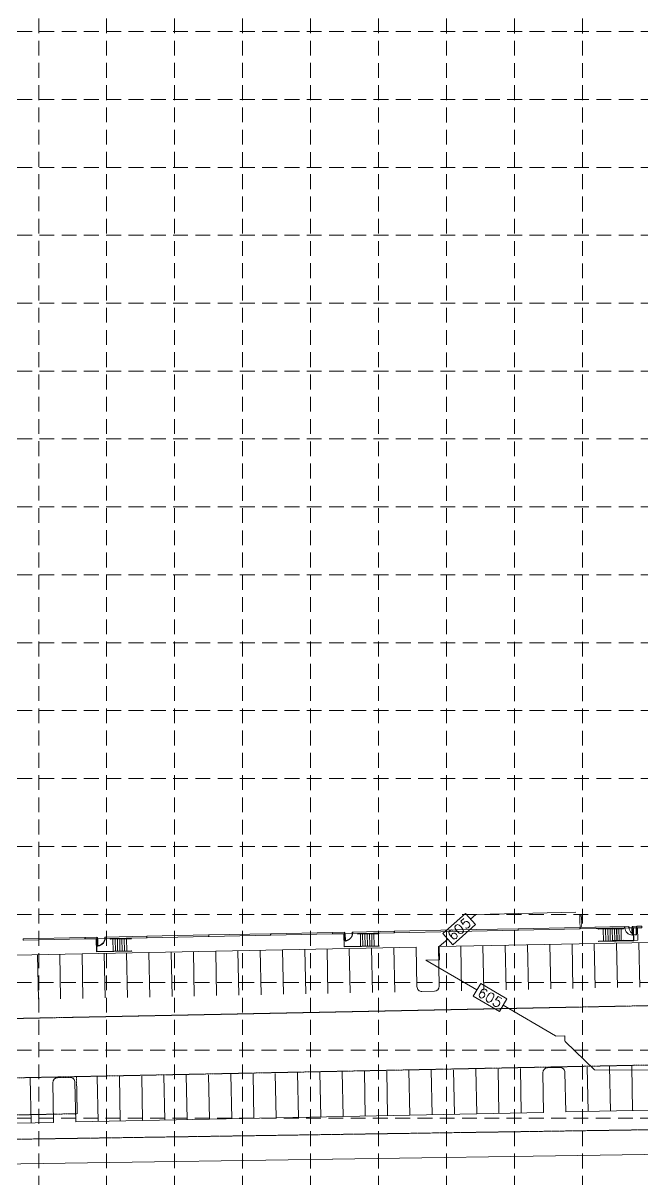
# Model space of a CAD drawing. Extents: x 2140663 to 2528301, y 336313 to 7007653.
# Drawn here: x 2527744.4 to 2527994.3, y 7006144.7 to 7006612.1 of the extents above; entities that cross this region are included whole.
import ezdxf

# ---------------------------------------------------------------- set-up
doc = ezdxf.new("R2010")
doc.units = 0
doc.header["$MEASUREMENT"] = 0
for name, pattern in [('HIDDEN', [0.375, 0.25, -0.125]), ('PHANTOM2', [1.25, 0.625, -0.125, 0.125, -0.125, 0.125, -0.125]), ('xdrc002ar$0$HIDDEN2', [0.1875, 0.125, -0.0625]), ('xdrc002pt$0$HIDDEN2', [0.1875, 0.125, -0.0625])]:
    doc.linetypes.add(name, pattern=pattern)
for name, color, linetype in [('1 PROPOSED CONTOURS', 43, 'Continuous'), ('GRID', 254, 'HIDDEN'), ('xdrc002ar$0$BASE1$0$ADO', 8, 'Continuous'), ('xdrc002ar$0$BASE1$0$AFLHR', 7, 'Continuous'), ('xdrc002ar$0$BASE1$0$AFLST', 1, 'Continuous'), ('xdrc002ar$0$BASE1$0$awa', 7, 'Continuous'), ('xdrc002ar$0$BASE1$0$awaWING', 1, 'xdrc002ar$0$HIDDEN2'), ('xdrc002ar$0$xdrc002ar$0$C-PKNG-FACE-N', 1, 'Continuous'), ('xdrc002ar$0$xdrc002ar$0$C-PKNG-STRP-N', 6, 'Continuous'), ('xdrc002ar$0$XR3$0$BASE1$0$ADO', 3, 'Continuous'), ('xdrc002ar$0$XR3$0$BASE1$0$AFLHR', 2, 'Continuous'), ('xdrc002ar$0$XR3$0$BASE1$0$AFLST', 2, 'Continuous'), ('xdrc002ar$0$XR3$0$BASE1$0$awa', 4, 'Continuous'), ('xdrc002bs$0$C-WATR-PIPE-E', 12, 'Continuous'), ('xdrc002pt$0$V-ESMT-ACCS-N', 2, 'xdrc002pt$0$HIDDEN2'), ('xdrc002pt$0$v-prop-line', 3, 'PHANTOM2')]:
    doc.layers.add(name, color=color, linetype=linetype)
doc.styles.get("Standard").update_dxf_attribs({"font": 'ARIAL.TTF'})

# ---------------------------------------------------------------- blocks, each defined once
blk = doc.blocks.new('xdrc002ar$0$XR3$0$A$C548F7B79')
at = {"layer": 'xdrc002ar$0$XR3$0$BASE1$0$awa', "lineweight": 0}
for p, q in [((0.7544716922566295, 299.2499386370182), (-1.88872218132019e-05, 298.4999518254772)), ((-1.88867561519146e-05, 0.7499248990789056), (-1.88872218132019e-05, 298.4999518254772)), ((0.7544716922566295, 299.2499386370182), (7.249981112778187, 299.2499386370182)), ((7.249981112312526, -6.191246211528778e-05), (7.249981112778187, 299.2499386370182)), ((0.7544716922566295, -6.191246211528778e-05), (-1.88872218132019e-05, 0.7499248990789056)), ((0.7544716922566295, -6.191246211528778e-05), (7.249981112778187, -6.191246211528778e-05))]:
    blk.add_line(p, q, dxfattribs=at)
blk = doc.blocks.new('xdrc002ar$0$A$C548F7B79')
at = {"layer": 'xdrc002ar$0$BASE1$0$awa', "lineweight": 0}
for p, q in [((0.7544716922566295, 299.2499386370182), (-1.88872218132019e-05, 298.4999518254772)), ((-1.88867561519146e-05, 0.7499248990789056), (-1.88872218132019e-05, 298.4999518254772)), ((0.7544716922566295, 299.2499386370182), (7.249981112778187, 299.2499386370182)), ((7.249981112312526, -6.191246211528778e-05), (7.249981112778187, 299.2499386370182)), ((0.7544716922566295, -6.191246211528778e-05), (-1.88872218132019e-05, 0.7499248990789056)), ((0.7544716922566295, -6.191246211528778e-05), (7.249981112778187, -6.191246211528778e-05))]:
    blk.add_line(p, q, dxfattribs=at)
blk = doc.blocks.new('xdrc002ar$0$BASE1$0$36D')
at = {"layer": 'xdrc002ar$0$BASE1$0$ADO'}
blk.add_lwpolyline([(-1.75, 1.000444171950221e-11), (0, 1.000444171950221e-11), (0, -35.99999999999), (-1.75, -35.99999999999)], close=True, dxfattribs=at)
blk.add_arc((0, 1.000444171950221e-11), 36, 180, 270, dxfattribs=at)
blk = doc.blocks.new('xdrc002ar$0$XR3$0$BASE1$0$36D')
at = {"layer": 'xdrc002ar$0$XR3$0$BASE1$0$ADO'}
blk.add_lwpolyline([(-1.75, 1.000444171950221e-11), (0, 1.000444171950221e-11), (0, -35.99999999999), (-1.75, -35.99999999999)], close=True, dxfattribs=at)
blk.add_arc((0, 1.000444171950221e-11), 36, 180, 270, dxfattribs=at)

msp = doc.modelspace()

# ---------------------------------------------------------------- linework, layer by layer
at = {"layer": '1 PROPOSED CONTOURS', "color": 43, "linetype": 'Continuous', "lineweight": 0, "extrusion": (-0.662034234048156, 0.7494735972322651, 0)}
for points, elevation in [([(-6532978.03094598, 605.0000000000005), (-6532990.316660265, 605.0000000000005)], 3577429.235506441), ([(-6532990.316660267, 605.0000000000005), (-6532978.030945982, 605.0000000000005)], 3577423.235506442)]:
    msp.add_lwpolyline(points, dxfattribs=dict(at, elevation=elevation))
at = {"layer": '1 PROPOSED CONTOURS', "color": 43, "linetype": 'Continuous', "lineweight": 0, "extrusion": (0.7494735971727712, 0.6620342341155075, 0)}
for points, elevation in [([(3577429.234919351, 605), (3577423.234919352, 605)], 6532990.316981753), ([(3577423.234919353, 605), (3577429.234919353, 605)], 6532978.031267466)]:
    msp.add_lwpolyline(points, dxfattribs=dict(at, elevation=elevation))
at = {"layer": '1 PROPOSED CONTOURS', "color": 43, "lineweight": 0, "elevation": 605}
for points in [[(2527925.11562364, 7006249.749892292), (2527927.199449242, 7006251.590602746)], [(2527959.43680845, 7006202.452565289), (2527959.449324482, 7006202.542837892)], [(2527963.25760379, 7006200.519724191), (2527963.226356803, 7006202.529049999)], [(2528015.424973465, 7006188.702159228), (2527975.146725817, 7006188.743567374)]]:
    msp.add_lwpolyline(points, dxfattribs=at)
at = {"layer": '1 PROPOSED CONTOURS', "color": 43, "lineweight": 0, "extrusion": (0.02277288162837379, -0.9997406643036685, 0), "elevation": -6946866.432589621}
msp.add_lwpolyline([(2686824.1558201, 605.0000000000005), (2686864.569995821, 605.0000000000005)], dxfattribs=at)
at = {"layer": '1 PROPOSED CONTOURS', "color": 43, "lineweight": 0, "extrusion": (0.6620342340092732, -0.7494735972666114, 0), "elevation": -3577426.235845372}
msp.add_lwpolyline([(6532973.458257409, 605), (6532978.030760384, 605)], dxfattribs=at)
at = {"layer": '1 PROPOSED CONTOURS', "color": 43, "lineweight": 0, "extrusion": (0.999832631553935, 0.01829505069502033, 0), "elevation": 2655668.878221571}
msp.add_lwpolyline([(6958812.389505836, 605), (6958817.678920459, 605)], dxfattribs=at)
at = {"layer": '1 PROPOSED CONTOURS', "color": 43, "lineweight": 0, "extrusion": (0.02219968341666507, -0.9997535566609403, 0), "elevation": -6948387.802189321}
msp.add_lwpolyline([(2682820.176857501, 605.0000000000005), (2682825.751606177, 605.0000000000005)], dxfattribs=at)
at = {"layer": '1 PROPOSED CONTOURS', "color": 43, "lineweight": 0, "extrusion": (0.5043755687550696, 0.863484386450039, 0), "elevation": 7324787.48908987}
msp.add_lwpolyline([(1350940.661940929, 605.0000000000005), (1350964.614873226, 605.0000000000005)], dxfattribs=at)
at = {"layer": '1 PROPOSED CONTOURS', "color": 43, "linetype": 'Continuous', "lineweight": 0, "extrusion": (0.8634843864634107, -0.5043755687321771, 0)}
for points, elevation in [([(7324784.489125684, 605), (7324790.489125684, 605)], -1350940.661746736), ([(7324790.489125683, 605), (7324784.489125684, 605)], -1350928.37603245)]:
    msp.add_lwpolyline(points, dxfattribs=dict(at, elevation=elevation))
at = {"layer": '1 PROPOSED CONTOURS', "color": 43, "linetype": 'Continuous', "lineweight": 0, "extrusion": (0.5043755687671283, 0.8634843864429952, 0)}
for points, elevation in [([(1350940.66204322, 605), (1350928.376328935, 605)], 7324790.489071001), ([(1350928.376328935, 605), (1350940.66204322, 605)], 7324784.489071001)]:
    msp.add_lwpolyline(points, dxfattribs=dict(at, elevation=elevation))
at = {"layer": '1 PROPOSED CONTOURS', "color": 43, "lineweight": 0, "extrusion": (-0.5043755687587718, -0.8634843864478764, 0), "elevation": -7324787.489084077}
msp.add_lwpolyline([(-1350903.878317953, 605), (-1350928.376258048, 605)], dxfattribs=at)
at = {"layer": '1 PROPOSED CONTOURS', "color": 43, "lineweight": 0, "extrusion": (0.02017895785059249, -0.9997963841003148, 0), "elevation": -6953764.291426169}
msp.add_lwpolyline([(2668826.358376512, 605.0000000000005), (2668822.56805639, 605.0000000000005)], dxfattribs=at)
at = {"layer": '1 PROPOSED CONTOURS', "color": 43, "lineweight": 0, "extrusion": (0.9982701121711969, 0.05879441423898969, 0), "elevation": 2935515.620330888}
msp.add_lwpolyline([(6845450.200156532, 605), (6845450.459770462, 605)], dxfattribs=at)
at = {"layer": '1 PROPOSED CONTOURS', "color": 43, "lineweight": 0, "extrusion": (-0.6962376699047058, -0.71781133106525, 0), "elevation": -6789193.193447858}
msp.add_lwpolyline([(-3063363.320762797, 605), (-3063379.86251641, 605)], dxfattribs=at)
at = {"layer": 'GRID', "color": 253, "linetype": 'HIDDEN', "lineweight": 0, "ltscale": 24}
for p, q in [((2527750.639346582, 7006031.955809309), (2527750.639346582, 7007624.562990395)), ((2527778.09681865, 7006031.951492419), (2527778.09681865, 7007624.562990395)), ((2527805.554290721, 7006031.947175532), (2527805.554290721, 7007624.562990395)), ((2527833.011762789, 7006031.94285864), (2527833.011762789, 7007624.562990395)), ((2527860.46923486, 7006031.938541753), (2527860.46923486, 7007624.562990395)), ((2527887.926706931, 7006031.934224866), (2527887.926706931, 7007624.562990395)), ((2527915.384178999, 7006031.929907975), (2527915.384178999, 7007624.562990395)), ((2527942.84165107, 7006031.925591088), (2527942.84165107, 7007624.562990395)), ((2527970.299123141, 7006031.921274197), (2527970.299123141, 7007624.562990395)), ((2527228.947377252, 7006608.636523809), (2528272.331315909, 7006608.636523809)), ((2527228.947377252, 7006581.179051737), (2528272.331315909, 7006581.179051737)), ((2527228.947377252, 7006553.721579668), (2528272.331315909, 7006553.721579668)), ((2527228.947377252, 7006526.2641076), (2528272.331315909, 7006526.2641076)), ((2527228.947377252, 7006498.806635527), (2528272.331315909, 7006498.806635527)), ((2527228.947377252, 7006471.349163459), (2528272.331315909, 7006471.349163459)), ((2527228.947377252, 7006443.891691389), (2528272.331315909, 7006443.891691389)), ((2527228.947377252, 7006416.434219318), (2528272.331315909, 7006416.434219318)), ((2527228.947377252, 7006388.976747248), (2528272.331315909, 7006388.976747248)), ((2527228.947377252, 7006361.51927518), (2528272.331315909, 7006361.51927518)), ((2527228.947377252, 7006334.061803108), (2528272.331315909, 7006334.061803108)), ((2527228.947377252, 7006306.604331039), (2528272.331315909, 7006306.604331039)), ((2527228.947377252, 7006279.146858971), (2528272.331315909, 7006279.146858971)), ((2527228.686696025, 7006251.597585191), (2528272.070634682, 7006251.597585191)), ((2527228.686696025, 7006224.140113123), (2528272.070634682, 7006224.140113123)), ((2527228.686696025, 7006196.682641054), (2528272.070634682, 7006196.682641054)), ((2527228.686696025, 7006169.225168982), (2528272.070634682, 7006169.225168982))]:
    msp.add_line(p, q, dxfattribs=at)
at = {"layer": 'xdrc002ar$0$BASE1$0$ADO', "color": 7, "lineweight": 0}
for p, q in [((2527989.143442857, 7006246.662693257), (2527988.976810592, 7006246.659310411)), ((2527988.976810592, 7006246.659310411), (2527988.984844851, 7006246.26355878)), ((2527988.984844851, 7006246.26355878), (2527989.151477116, 7006246.266941626)), ((2527989.151477116, 7006246.266941626), (2527989.143442857, 7006246.662693257)), ((2527992.309455902, 7006246.72696733), (2527992.142823637, 7006246.723584484)), ((2527992.142823637, 7006246.723584484), (2527992.150857896, 7006246.327832853)), ((2527992.150857896, 7006246.327832853), (2527992.317490161, 7006246.331215699)), ((2527992.317490161, 7006246.331215699), (2527992.309455902, 7006246.72696733))]:
    msp.add_line(p, q, dxfattribs=at)
for points in [[(2527992.005054662, 7006246.324872863), (2527992.150857896, 7006246.327832853), (2527992.211749136, 7006243.328452053), (2527992.065945903, 7006243.325492062)], [(2527774.355184221, 7006242.302219536), (2527774.36321848, 7006241.906467905), (2527774.196586214, 7006241.903085059), (2527774.188551955, 7006242.298836689)], [(2527777.521197265, 7006242.36649361), (2527777.529231524, 7006241.970741978), (2527777.362599259, 7006241.967359132), (2527777.354564999, 7006242.363110763)], [(2527874.334543525, 7006244.331927176), (2527874.342577784, 7006243.936175545), (2527874.175945519, 7006243.932792698), (2527874.167911259, 7006244.32854433)], [(2527877.50055657, 7006244.396201249), (2527877.508590829, 7006244.000449618), (2527877.341958563, 7006243.997066773), (2527877.333924304, 7006244.392818403)]]:
    msp.add_lwpolyline(points, close=True, dxfattribs=at)
msp.add_arc((2527992.150857896, 7006246.327832853), 2.999998821975811, 181.163017357427, 271.163017357427, dxfattribs=at)
at = {"layer": 'xdrc002ar$0$BASE1$0$AFLHR', "color": 7, "lineweight": 0}
for p, q in [((2527982.1371672, 7006245.874490839), (2527986.9070158, 7006245.971324806)), ((2527982.139704335, 7006245.749516641), (2527986.909552935, 7006245.846350607)), ((2527985.907222208, 7006245.95102773), (2527985.904262218, 7006246.096830962)), ((2527986.003210463, 7006241.222837197), (2527985.909759342, 7006245.826053531)), ((2527988.92447203, 7006246.158145047), (2527992.007168942, 7006246.220727697)), ((2527992.712696284, 7006241.234022548), (2527992.611210904, 7006246.232990514)), ((2527774.136213394, 7006241.797671326), (2527774.365332759, 7006241.80232274)), ((2527777.593832903, 7006241.867865379), (2527774.511135991, 7006241.80528273)), ((2527874.115572698, 7006243.827378966), (2527874.344692063, 7006243.832030379)), ((2527877.573192207, 7006243.897573019), (2527874.490495295, 7006243.834990368)), ((2527982.233152338, 7006241.146300243), (2527987.003007065, 7006241.243134335)), ((2527982.235689472, 7006241.021326043), (2527992.712696284, 7006241.234022548))]:
    msp.add_line(p, q, dxfattribs=at)
for centre, radius, start, end in [((2527982.138435768, 7006245.81200374), 0.06249997500000001, 91.16301711377088, 271.1630171137709), ((2527986.908284368, 7006245.908837707), 0.06249997500000001, 271.1630171137709, 91.16301711377088), ((2527982.234424022, 7006241.083813207), 0.0624999750776102, 91.16301711377088, 271.1630171137709), ((2527987.004272623, 7006241.180647173), 0.0624999750776102, 271.1630171137709, 91.16301711377088)]:
    msp.add_arc(centre, radius, start, end, dxfattribs=at)
at = {"layer": 'xdrc002ar$0$BASE1$0$AFLST', "color": 7, "lineweight": 0}
for p, q in [((2527984.071307297, 7006246.059619658), (2527984.074267287, 7006245.913816424)), ((2527984.071307297, 7006246.059619658), (2527984.074267287, 7006245.913816424)), ((2527984.071307297, 7006246.059619658), (2527984.074267287, 7006245.913816424)), ((2527984.071307297, 7006246.059619658), (2527984.074267287, 7006245.913816424)), ((2527984.076804422, 7006245.788842225), (2527984.170255542, 7006241.18562589)), ((2527984.076804422, 7006245.788842225), (2527984.170255542, 7006241.18562589)), ((2527984.076804422, 7006245.788842225), (2527984.170255542, 7006241.18562589)), ((2527984.076804422, 7006245.788842225), (2527984.170255542, 7006241.18562589)), ((2527984.987784757, 7006246.078225311), (2527984.990744748, 7006245.932422077)), ((2527984.987784757, 7006246.07822531), (2527984.990744748, 7006245.932422077)), ((2527984.993281882, 7006245.807447878), (2527985.086733002, 7006241.204231543)), ((2527984.993281882, 7006245.807447878), (2527985.086733002, 7006241.204231543))]:
    msp.add_line(p, q, dxfattribs=at)
at = {"layer": 'xdrc002ar$0$BASE1$0$awa', "color": 7, "lineweight": 0}
for p, q in [((2527969.343330116, 7006246.364913984), (2527988.974696313, 7006246.763455575)), ((2527969.343330116, 7006246.364913984), (2527969.354316748, 7006245.823734353)), ((2527969.354316748, 7006245.823734353), (2527969.418080033, 7006245.762140588)), ((2527969.418080033, 7006245.762140588), (2527988.924472029, 7006246.158145045)), ((2527988.92447203, 7006246.158145047), (2527988.985690562, 7006246.221900713)), ((2527988.985690562, 7006246.221900713), (2527988.974696313, 7006246.763455576)), ((2527992.382091539, 7006246.228339101), (2527992.152972174, 7006246.223687688)), ((2527992.307341623, 7006246.831112495), (2527994.275685028, 7006246.871072358)), ((2527992.318335873, 7006246.289557633), (2527992.307341623, 7006246.831112496)), ((2527992.382091539, 7006246.228339101), (2527992.318335873, 7006246.289557633)), ((2527992.382091539, 7006246.228339101), (2527994.225460745, 7006246.265761828)), ((2527994.28667166, 7006246.329892738), (2527994.225460745, 7006246.265761828)), ((2527994.275685028, 7006246.871072358), (2527994.28667166, 7006246.329892738)), ((2527774.186437677, 7006242.402981856), (2527769.384611507, 7006242.305498704)), ((2527769.384611507, 7006242.305498704), (2527769.395598138, 7006241.764319085)), ((2527769.395598138, 7006241.764319085), (2527769.459361424, 7006241.702725308)), ((2527774.136213393, 7006241.797671326), (2527769.459361424, 7006241.702725308)), ((2527774.136213394, 7006241.797671326), (2527774.197431926, 7006241.861426993)), ((2527774.197431926, 7006241.861426993), (2527774.186437677, 7006242.402981856)), ((2527794.31696642, 7006242.811657079), (2527777.519082987, 7006242.470638775)), ((2527777.530077235, 7006241.929083913), (2527777.519082987, 7006242.470638775)), ((2527777.593832903, 7006241.867865379), (2527777.530077235, 7006241.929083913)), ((2527794.266742137, 7006242.206346548), (2527777.593832903, 7006241.867865379)), ((2527794.327953051, 7006242.270477449), (2527794.266742137, 7006242.206346548)), ((2527794.31696642, 7006242.811657079), (2527794.327953051, 7006242.270477449)), ((2527874.16579698, 7006244.432689495), (2527869.363970811, 7006244.335206345)), ((2527869.363970811, 7006244.335206345), (2527869.374957443, 7006243.794026724)), ((2527869.374957443, 7006243.794026724), (2527869.438720728, 7006243.732432948)), ((2527874.115572697, 7006243.827378965), (2527869.438720728, 7006243.732432948)), ((2527874.115572698, 7006243.827378966), (2527874.17679123, 7006243.891134633)), ((2527874.17679123, 7006243.891134633), (2527874.16579698, 7006244.432689495)), ((2527894.296325724, 7006244.841364718), (2527877.498442291, 7006244.500346416)), ((2527877.50943654, 7006243.958791552), (2527877.498442291, 7006244.500346416)), ((2527877.573192207, 7006243.897573019), (2527877.50943654, 7006243.958791552)), ((2527894.246101441, 7006244.236054188), (2527877.573192207, 7006243.897573019)), ((2527894.307312355, 7006244.300185087), (2527894.246101441, 7006244.236054188)), ((2527894.296325724, 7006244.841364718), (2527894.307312355, 7006244.300185087))]:
    msp.add_line(p, q, dxfattribs=at)
at = {"layer": 'xdrc002ar$0$BASE1$0$awaWING', "color": 7, "lineweight": 0, "ltscale": 0.5}
for p, q in [((2527969.303094018, 7006251.427641169), (2527969.241875121, 7006251.363885856)), ((2527969.340795252, 7006246.48989152), (2527969.241875121, 7006251.363885856)), ((2527969.303094018, 7006251.427641169), (2527969.844648947, 7006251.438632296)), ((2527969.946105487, 7006246.439663745), (2527969.844648947, 7006251.438632296)), ((2527969.340795252, 7006246.48989152), (2527969.404550561, 7006246.428672619)), ((2527969.946105487, 7006246.439663745), (2527969.404550561, 7006246.428672619))]:
    msp.add_line(p, q, dxfattribs=at)
at = {"layer": 'xdrc002ar$0$xdrc002ar$0$C-PKNG-FACE-N', "color": 7, "linetype": 'Continuous', "lineweight": 0}
for p, q in [((2527912.122599295, 7006238.597477191), (2528110.081724297, 7006242.616614572)), ((2527741.15790043, 7006235.126403999), (2527903.12445725, 7006238.414789128)), ((2527903.449236028, 7006222.418092158), (2527903.12445725, 7006238.414789128)), ((2527912.447378074, 7006222.600780221), (2527912.122599295, 7006238.597477191)), ((2527905.489420496, 7006220.459102384), (2527910.4883883, 7006220.560595753)), ((2527956.219997894, 7006189.590213932), (2527961.218965697, 7006189.691707301)), ((2527758.260872891, 7006185.571076551), (2527763.259840694, 7006185.67256992)), ((2527954.26100812, 7006187.550029464), (2527954.585786898, 7006171.553332496)), ((2527963.259150165, 7006187.732717527), (2527963.583928943, 7006171.736020557)), ((2527756.301883117, 7006183.530892083), (2527756.626661896, 7006167.534195114)), ((2527765.300025163, 7006183.713580146), (2527765.624803941, 7006167.716883177)), ((2527963.583928943, 7006171.736020557), (2528161.543053945, 7006175.755157938)), ((2527765.624803941, 7006167.716883177), (2527954.585786898, 7006171.553332496)), ((2527567.66567894, 7006163.697745795), (2527756.626661896, 7006167.534195114))]:
    msp.add_line(p, q, dxfattribs=at)
for centre, start, end in [((2527905.448823149, 7006222.458689506), 181.1631084898884, 271.1631088099875), ((2527910.447790952, 7006222.560182874), 271.1631088099875, 1.163108489888423), ((2527956.260595241, 7006187.590626811), 91.16310880998755, 181.1631084898884), ((2527961.259563044, 7006187.69212018), 1.163108489888423, 91.16310880998755), ((2527758.301470239, 7006183.571489432), 91.16310880998755, 181.1631084898884), ((2527763.300438042, 7006183.672982798), 1.163108489888423, 91.16310880998755)]:
    msp.add_arc(centre, 1.9999992, start, end, dxfattribs=at)
at = {"layer": 'xdrc002ar$0$xdrc002ar$0$C-PKNG-STRP-N', "color": 7, "linetype": 'Continuous', "lineweight": 0}
for p, q in [((2527768.517702693, 7006217.678184095), (2527768.152326567, 7006235.674468188)), ((2527777.515844738, 7006217.860872159), (2527777.150468613, 7006235.85715625)), ((2527786.513986783, 7006218.043560221), (2527786.148610658, 7006236.039844313)), ((2527795.512128829, 7006218.226248284), (2527795.146752703, 7006236.222532375)), ((2527804.510270875, 7006218.408936346), (2527804.144894749, 7006236.405220439)), ((2527813.50841292, 7006218.591624409), (2527813.143036794, 7006236.5879085)), ((2527822.506554965, 7006218.774312473), (2527822.14117884, 7006236.770596564)), ((2527831.504697011, 7006218.957000535), (2527831.139320886, 7006236.953284625)), ((2527840.502839057, 7006219.139688598), (2527840.137462931, 7006237.135972689)), ((2527849.500981102, 7006219.32237666), (2527849.135604977, 7006237.318660752)), ((2527858.499123148, 7006219.505064723), (2527858.133747023, 7006237.501348814)), ((2527867.497265193, 7006219.687752785), (2527867.131889068, 7006237.684036877)), ((2527876.495407239, 7006219.870440849), (2527876.130031114, 7006237.866724939)), ((2527885.493549285, 7006220.053128912), (2527885.128173159, 7006238.049413002)), ((2527894.49169133, 7006220.235816974), (2527894.126315204, 7006238.232101066)), ((2527921.486117466, 7006220.783881162), (2527921.120741341, 7006238.780165253)), ((2527930.484259512, 7006220.966569226), (2527930.118883387, 7006238.962853316)), ((2527939.482401558, 7006221.149257287), (2527939.117025432, 7006239.14554138)), ((2527948.480543603, 7006221.331945351), (2527948.115167478, 7006239.328229442)), ((2527957.478685649, 7006221.514633412), (2527957.113309524, 7006239.510917505)), ((2527966.476827694, 7006221.697321476), (2527966.111451569, 7006239.693605567)), ((2527975.47496974, 7006221.880009539), (2527975.109593614, 7006239.87629363)), ((2527984.473111785, 7006222.062697602), (2527984.10773566, 7006240.058981692)), ((2527993.471253831, 7006222.245385665), (2527993.105877705, 7006240.241669756)), ((2527750.521418601, 7006217.31280797), (2527750.156042476, 7006235.309092062)), ((2527759.519560647, 7006217.495496034), (2527759.154184521, 7006235.491780125)), ((2527927.225984636, 7006189.001552397), (2527927.591360761, 7006171.005268306)), ((2527936.224126681, 7006189.18424046), (2527936.589502806, 7006171.187956369)), ((2527945.222268727, 7006189.366928522), (2527945.587644852, 7006171.370644432)), ((2527972.216694864, 7006189.914992712), (2527972.582070989, 7006171.918708621)), ((2527981.214836909, 7006190.097680775), (2527981.580213035, 7006172.101396682)), ((2527990.212978954, 7006190.280368837), (2527990.57835508, 7006172.284084746)), ((2527747.263143725, 7006185.347791142), (2527747.62851985, 7006167.351507051)), ((2527774.257569862, 7006185.89585533), (2527774.622945987, 7006167.899571239)), ((2527783.255711907, 7006186.078543392), (2527783.621088032, 7006168.082259303)), ((2527792.253853953, 7006186.261231456), (2527792.619230078, 7006168.264947364)), ((2527801.251995998, 7006186.443919519), (2527801.617372124, 7006168.447635428)), ((2527810.250138043, 7006186.626607581), (2527810.615514169, 7006168.630323489)), ((2527819.248280089, 7006186.809295644), (2527819.613656214, 7006168.813011553)), ((2527828.246422135, 7006186.991983706), (2527828.61179826, 7006168.995699615)), ((2527837.24456418, 7006187.174671769), (2527837.609940306, 7006169.178387678)), ((2527846.242706226, 7006187.357359833), (2527846.608082351, 7006169.36107574)), ((2527855.240848272, 7006187.540047894), (2527855.606224397, 7006169.543763803)), ((2527864.238990317, 7006187.722735958), (2527864.604366442, 7006169.726451867)), ((2527873.237132363, 7006187.905424019), (2527873.602508488, 7006169.909139929)), ((2527882.235274408, 7006188.088112083), (2527882.600650534, 7006170.091827992)), ((2527891.233416453, 7006188.270800146), (2527891.598792579, 7006170.274516054)), ((2527900.231558499, 7006188.453488208), (2527900.596934624, 7006170.457204117)), ((2527909.229700544, 7006188.636176271), (2527909.59507667, 7006170.639892181)), ((2527918.22784259, 7006188.818864333), (2527918.593218715, 7006170.822580243))]:
    msp.add_line(p, q, dxfattribs=at)
at = {"layer": 'xdrc002ar$0$XR3$0$BASE1$0$ADO', "color": 7, "lineweight": 0}
for p, q in [((2527987.433270049, 7006246.627847546), (2527987.266637783, 7006246.624464747)), ((2527987.266637783, 7006246.624464747), (2527987.27467193, 7006246.228713115)), ((2527987.27467193, 7006246.228713115), (2527987.441304196, 7006246.232095914)), ((2527987.441304196, 7006246.232095914), (2527987.433270049, 7006246.627847546)), ((2527990.599283112, 7006246.692120722), (2527990.432650845, 7006246.688737924)), ((2527990.432650845, 7006246.688737924), (2527990.440684992, 7006246.292986291)), ((2527990.440684992, 7006246.292986291), (2527990.607317259, 7006246.296369089)), ((2527990.607317259, 7006246.296369089), (2527990.599283112, 7006246.692120722))]:
    msp.add_line(p, q, dxfattribs=at)
for points in [[(2527990.294881759, 7006246.290026342), (2527990.440684992, 7006246.292986291), (2527990.50157536, 7006243.293605494), (2527990.355772126, 7006243.290645545)], [(2527774.352938272, 7006242.302107405), (2527774.360972418, 7006241.906355772), (2527774.194340151, 7006241.902972974), (2527774.186306006, 7006242.298724607)], [(2527777.518951335, 7006242.36638057), (2527777.526985481, 7006241.970628938), (2527777.360353215, 7006241.967246139), (2527777.352319069, 7006242.362997772)], [(2527874.332298152, 7006244.3317867), (2527874.340332298, 7006243.936035067), (2527874.173700031, 7006243.932652269), (2527874.165665886, 7006244.328403901)], [(2527877.498311216, 7006244.396059865), (2527877.506345361, 7006244.000308232), (2527877.339713095, 7006243.996925434), (2527877.331678949, 7006244.392677067)]]:
    msp.add_lwpolyline(points, close=True, dxfattribs=at)
msp.add_arc((2527990.440684992, 7006246.292986291), 2.999998799999991, 181.1630007122639, 271.1630007122639, dxfattribs=at)
at = {"layer": 'xdrc002ar$0$XR3$0$BASE1$0$AFLHR', "color": 7, "lineweight": 0}
for p, q in [((2527976.761084307, 7006245.765225545), (2527985.196842797, 7006245.936479731)), ((2527976.763621406, 7006245.640251345), (2527985.199379896, 7006245.811505531)), ((2527984.197049198, 7006245.916182938), (2527984.194089249, 7006246.061986171)), ((2527984.298533161, 7006240.917214944), (2527984.199586297, 7006245.791208738)), ((2527987.214299079, 7006246.123299398), (2527990.296996009, 7006246.185881175)), ((2527990.671918608, 7006246.193492472), (2527990.442799242, 7006246.188841125)), ((2527990.880507686, 7006241.050835494), (2527990.784097922, 7006245.799855089)), ((2527991.008018985, 7006240.928398394), (2527990.901037975, 7006246.19814382)), ((2527774.011828927, 7006236.523162482), (2527773.904847934, 7006241.79290791)), ((2527774.134266028, 7006236.650673782), (2527774.037856279, 7006241.399693375)), ((2527774.1339673, 7006241.797559258), (2527774.363086667, 7006241.802210605)), ((2527777.59158683, 7006241.86775232), (2527774.5088899, 7006241.805170554)), ((2527788.0507215, 7006241.934219673), (2527779.614963009, 7006241.762965514)), ((2527788.053258598, 7006241.809245474), (2527779.617500108, 7006241.637991315)), ((2527780.614756608, 7006241.783262304), (2527780.61179666, 7006241.929065537)), ((2527780.716240554, 7006236.78429431), (2527780.617293707, 7006241.658288104)), ((2527873.991188807, 7006238.552841777), (2527873.884207814, 7006243.822587205)), ((2527874.113625908, 7006238.680353076), (2527874.017216159, 7006243.42937267)), ((2527874.113327181, 7006243.827238552), (2527874.342446547, 7006243.831889899)), ((2527877.57094671, 7006243.897431615), (2527874.48824978, 7006243.834849848)), ((2527888.03008138, 7006243.963898968), (2527879.594322889, 7006243.792644809)), ((2527888.032618478, 7006243.838924768), (2527879.596859988, 7006243.667670609)), ((2527880.594116488, 7006243.812941599), (2527880.59115654, 7006243.958744831)), ((2527880.695600434, 7006238.813973605), (2527880.596653587, 7006243.687967399)), ((2527976.862565151, 7006240.766257486), (2527990.880507686, 7006241.050835494)), ((2527976.865102251, 7006240.641283287), (2527991.008018985, 7006240.928398394)), ((2527788.154745662, 7006236.810277542), (2527774.011828927, 7006236.523162482)), ((2527788.152208563, 7006236.935251743), (2527774.134266028, 7006236.650673782)), ((2527888.134105542, 7006238.839956837), (2527873.991188807, 7006238.552841777)), ((2527888.131568443, 7006238.964931037), (2527874.113625908, 7006238.680353076))]:
    msp.add_line(p, q, dxfattribs=at)
for centre, radius, start, end in [((2527976.762352856, 7006245.702738443), 0.062499975, 91.1630006841799, 271.1630006841799), ((2527985.198111346, 7006245.87399263), 0.062499975, 271.1630006841799, 91.1630006841799), ((2527779.616231559, 7006241.700478415), 0.0624999750000003, 91.16300071226392, 271.1630007122639), ((2527788.051990049, 7006241.871732573), 0.0624999750000003, 271.1630007122639, 91.16300071226392), ((2527879.595591439, 7006243.73015771), 0.0624999750000003, 91.16300071226392, 271.1630007122639), ((2527888.031349929, 7006243.901411868), 0.0624999750000003, 271.1630007122639, 91.16300071226392), ((2527976.863836819, 7006240.70377045), 0.06249997507761018, 91.1630006841799, 271.1630006841799), ((2527788.153473995, 7006236.872764579), 0.06249997507761049, 271.1630007122639, 91.16300071226392), ((2527888.132833875, 7006238.902443874), 0.06249997507761049, 271.1630007122639, 91.16300071226392)]:
    msp.add_arc(centre, radius, start, end, dxfattribs=at)
at = {"layer": 'xdrc002ar$0$XR3$0$BASE1$0$AFLST', "color": 7, "lineweight": 0}
for p, q in [((2527978.695224456, 7006245.950353812), (2527978.698184405, 7006245.80455058)), ((2527978.700721504, 7006245.67957638), (2527978.799668367, 7006240.805582586)), ((2527979.611701921, 7006245.968959206), (2527979.614661871, 7006245.823155972)), ((2527979.617198969, 7006245.698181773), (2527979.716145833, 7006240.824187978)), ((2527980.528179387, 7006245.987564598), (2527980.531139336, 7006245.841761366)), ((2527980.533676435, 7006245.716787166), (2527980.632623298, 7006240.842793372)), ((2527981.444656853, 7006246.006169992), (2527981.447616802, 7006245.860366759)), ((2527981.4501539, 7006245.735392558), (2527981.549100764, 7006240.861398764)), ((2527982.361134318, 7006246.024775385), (2527982.364094267, 7006245.878972151)), ((2527982.366631366, 7006245.753997952), (2527982.465578229, 7006240.880004158)), ((2527983.277611784, 7006246.043380778), (2527983.280571733, 7006245.897577544)), ((2527983.283108831, 7006245.772603344), (2527983.382055695, 7006240.898609551)), ((2527781.528274125, 7006241.947670927), (2527781.531234074, 7006241.801867694)), ((2527781.533771172, 7006241.676893494), (2527781.63271802, 7006236.8028997)), ((2527782.444751591, 7006241.966276318), (2527782.447711539, 7006241.820473084)), ((2527782.450248638, 7006241.695498884), (2527782.549195485, 7006236.821505089)), ((2527783.361229056, 7006241.984881707), (2527783.364189005, 7006241.839078474)), ((2527783.366726104, 7006241.714104274), (2527783.465672951, 7006236.84011048)), ((2527784.277706522, 7006242.003487098), (2527784.280666471, 7006241.857683864)), ((2527784.283203569, 7006241.732709664), (2527784.382150416, 7006236.858715869)), ((2527785.194183988, 7006242.022092488), (2527785.197143936, 7006241.876289254)), ((2527785.199681035, 7006241.751315054), (2527785.298627882, 7006236.87732126)), ((2527786.110661454, 7006242.040697878), (2527786.113621402, 7006241.894894645)), ((2527786.116158501, 7006241.769920444), (2527786.215105348, 7006236.89592665)), ((2527881.507634006, 7006243.977350222), (2527881.510593954, 7006243.831546988)), ((2527881.513131052, 7006243.706572789), (2527881.6120779, 7006238.832578994)), ((2527882.424111471, 7006243.995955613), (2527882.42707142, 7006243.850152379)), ((2527882.429608518, 7006243.725178178), (2527882.528555365, 7006238.851184384)), ((2527883.340588937, 7006244.014561002), (2527883.343548885, 7006243.868757769)), ((2527883.346085984, 7006243.743783569), (2527883.445032831, 7006238.869789775)), ((2527884.257066402, 7006244.033166393), (2527884.260026351, 7006243.887363159)), ((2527884.262563449, 7006243.762388959), (2527884.361510296, 7006238.888395164)), ((2527885.173543868, 7006244.051771782), (2527885.176503816, 7006243.905968549)), ((2527885.179040915, 7006243.780994349), (2527885.277987762, 7006238.907000555)), ((2527886.090021334, 7006244.070377173), (2527886.092981282, 7006243.924573939)), ((2527886.095518381, 7006243.799599739), (2527886.194465228, 7006238.925605944))]:
    msp.add_line(p, q, dxfattribs=at)
at = {"layer": 'xdrc002ar$0$XR3$0$BASE1$0$awa', "color": 7, "lineweight": 0}
for p, q in [((2527969.341085302, 7006246.364746506), (2527987.264523533, 7006246.728609914)), ((2527969.341085302, 7006246.364746506), (2527969.352071781, 7006245.823566873)), ((2527969.352071781, 7006245.823566873), (2527969.415835048, 7006245.76197309)), ((2527969.415835048, 7006245.76197309), (2527987.214299079, 7006246.123299398)), ((2527987.214299079, 7006246.123299398), (2527987.275517629, 7006246.187055048)), ((2527987.275517629, 7006246.187055048), (2527987.264523533, 7006246.728609914)), ((2527990.597168863, 7006246.796265888), (2527994.273440358, 7006246.870897812)), ((2527990.608162959, 7006246.254711024), (2527990.597168863, 7006246.796265888)), ((2527990.671918608, 7006246.193492472), (2527990.608162959, 7006246.254711024)), ((2527990.671918609, 7006246.193492472), (2527994.223215903, 7006246.265587297)), ((2527994.284426836, 7006246.329718188), (2527994.223215903, 7006246.265587297)), ((2527994.273440358, 7006246.870897812), (2527994.284426836, 7006246.329718188)), ((2527774.184191757, 7006242.402869772), (2527769.382365559, 7006242.305387998)), ((2527774.1339673, 7006241.797559258), (2527769.457115303, 7006241.702614581)), ((2527774.1339673, 7006241.797559258), (2527774.195185851, 7006241.861314907)), ((2527774.195185851, 7006241.861314907), (2527774.184191757, 7006242.402869773)), ((2527794.314720618, 7006242.811539222), (2527777.516837087, 7006242.470525736)), ((2527777.52783118, 7006241.928970871), (2527777.516837087, 7006242.470525737)), ((2527777.59158683, 7006241.86775232), (2527777.52783118, 7006241.928970871)), ((2527794.264496161, 7006242.206228708), (2527777.59158683, 7006241.86775232)), ((2527794.325707093, 7006242.270359589), (2527794.264496161, 7006242.206228708)), ((2527794.314720618, 7006242.811539222), (2527794.325707093, 7006242.270359589)), ((2527874.163551637, 7006244.432549067), (2527869.361725439, 7006244.335067293)), ((2527874.11332718, 7006243.827238552), (2527869.436475183, 7006243.732293876)), ((2527874.113327181, 7006243.827238552), (2527874.174545731, 7006243.890994201)), ((2527874.174545731, 7006243.890994201), (2527874.163551637, 7006244.432549068)), ((2527894.294080498, 7006244.841218517), (2527877.496196967, 7006244.500205031)), ((2527877.507191061, 7006243.958650165), (2527877.496196967, 7006244.500205032)), ((2527877.57094671, 7006243.897431615), (2527877.507191061, 7006243.958650165)), ((2527894.243856041, 7006244.235908003), (2527877.57094671, 7006243.897431615))]:
    msp.add_line(p, q, dxfattribs=at)
at = {"layer": 'xdrc002ar$0$XR3$0$BASE1$0$awa', "lineweight": 0}
for p, q in [((2527769.382365559, 7006242.305387998), (2527769.393352036, 7006241.764208375)), ((2527769.393352036, 7006241.764208375), (2527769.457115303, 7006241.702614581)), ((2527869.361725439, 7006244.335067293), (2527869.372711916, 7006243.79388767)), ((2527869.372711916, 7006243.79388767), (2527869.436475183, 7006243.732293876)), ((2527894.305066973, 7006244.300038883), (2527894.243856041, 7006244.235908003)), ((2527894.294080498, 7006244.841218517), (2527894.305066973, 7006244.300038883))]:
    msp.add_line(p, q, dxfattribs=at)
at = {"layer": 'xdrc002ar$0$XR3$0$BASE1$0$awa', "color": 7, "lineweight": 0}
for centre, radius, start, end in [((2527990.846585022, 7006245.801123638), 0.062499975, 1.163000675515473, 181.1630006755155), ((2527773.97536918, 7006241.398424827), 0.0624999750000003, 1.163000712263895, 181.1630007122639), ((2527873.95472906, 7006243.428104121), 0.0624999750000003, 1.163000712263895, 181.1630007122639)]:
    msp.add_arc(centre, radius, start, end, dxfattribs=at)
at = {"layer": 'xdrc002bs$0$C-WATR-PIPE-E', "color": 7, "lineweight": 0}
msp.add_line((2528196.109451412, 7006157.551481116), (2527437.641812644, 7006146.124993335), dxfattribs=at)
at = {"layer": 'xdrc002pt$0$V-ESMT-ACCS-N', "color": 7, "lineweight": 0}
for p, q in [((2527580.557894831, 7006206.275806865), (2528112.938668882, 7006217.084661822)), ((2527958.230765243, 7006213.943648147), (2527760.271561057, 7006209.924509159)), ((2527958.230765243, 7006213.943648147), (2527958.230765243, 7006213.943648147)), ((2527958.230765243, 7006213.943648147), (2527958.230765243, 7006213.943648147)), ((2527581.045063193, 7006182.280751811), (2528113.426053404, 7006193.089611158)), ((2527766.213952752, 7006171.03711954), (2527765.909475308, 7006186.033891899)), ((2527668.735412094, 7006169.058025895), (2527766.213952752, 7006171.03711954))]:
    msp.add_line(p, q, dxfattribs=at)
at = {"layer": 'xdrc002pt$0$v-prop-line', "color": 7, "lineweight": 0}
msp.add_line((2528195.958816228, 7006167.550346504), (2527558.62946187, 7006157.948834579), dxfattribs=at)

# ---------------------------------------------------------------- block references
at = {"layer": 'xdrc002ar$0$BASE1$0$ADO', "color": 7, "lineweight": 0, "extrusion": (0, 0, -1), "xscale": 0.0833333006104392, "yscale": 0.08333330060098731, "zscale": -0.08333330000000001, "rotation": 358.836982642573}
for p in [(-2527774.36321848, 7006241.906467904), (-2527874.342577784, 7006243.936175545)]:
    msp.add_blockref('xdrc002ar$0$BASE1$0$36D', p, dxfattribs=at)
at = {"layer": 'xdrc002ar$0$BASE1$0$awa', "color": 7, "linetype": 'Continuous', "lineweight": 0, "xscale": 0.08333330060098763, "yscale": 0.08333330060098731, "zscale": 0.08333330000000001, "rotation": 91.16301703732765}
for p in [(2527919.303423489, 7006244.744751127), (2527944.298263314, 7006245.252178038), (2527969.29310314, 7006245.759604948), (2527769.333226938, 7006241.70067164), (2527819.324065556, 7006242.715043156), (2527844.31890401, 7006243.222470397), (2527869.312589176, 7006243.730234789)]:
    msp.add_blockref('xdrc002ar$0$A$C548F7B79', p, dxfattribs=at)
at = {"layer": 'xdrc002ar$0$XR3$0$BASE1$0$ADO', "color": 7, "lineweight": 0, "extrusion": (0, 0, -1), "xscale": 0.08333330011896117, "yscale": 0.08333330011896045, "zscale": -0.0833333000000004, "rotation": 358.8369992877361}
for p in [(-2527774.360972418, 7006241.906355771), (-2527874.340332298, 7006243.936035066)]:
    msp.add_blockref('xdrc002ar$0$XR3$0$BASE1$0$36D', p, dxfattribs=at)
at = {"layer": 'xdrc002ar$0$XR3$0$BASE1$0$awa', "color": 7, "linetype": 'Continuous', "lineweight": 0, "xscale": 0.08333330000000119, "yscale": 0.08333329999999961, "zscale": 0.08333330000000001, "rotation": 91.1630006841798}
for p in [(2527919.301178215, 7006244.744597836), (2527944.296018185, 7006245.252017661), (2527969.290858155, 7006245.759437485), (2527769.330980802, 7006241.700560868), (2527819.321819707, 7006242.714918211), (2527844.316658305, 7006243.222338365), (2527869.310343615, 7006243.730095671)]:
    msp.add_blockref('xdrc002ar$0$XR3$0$A$C548F7B79', p, dxfattribs=at)

# ---------------------------------------------------------------- texts
at = {"layer": '1 PROPOSED CONTOURS', "color": 43, "linetype": 'Continuous', "lineweight": 0, "char_height": 4, "width": 15.04761904761905, "attachment_point": 1}
for insert, rotation in [((2527915.333210289, 7006243.777310273, 605), 41.455200184192954), ((2527929.559448771, 7006222.318207695, 605), 329.7100900044586)]:
    msp.add_mtext('\\Fsimplex.shx;\\W1.0000000000;\\T1.0000000000;\\o\\l605', dxfattribs=dict(at, insert=insert, rotation=rotation))

doc.saveas('drawing.dxf')
